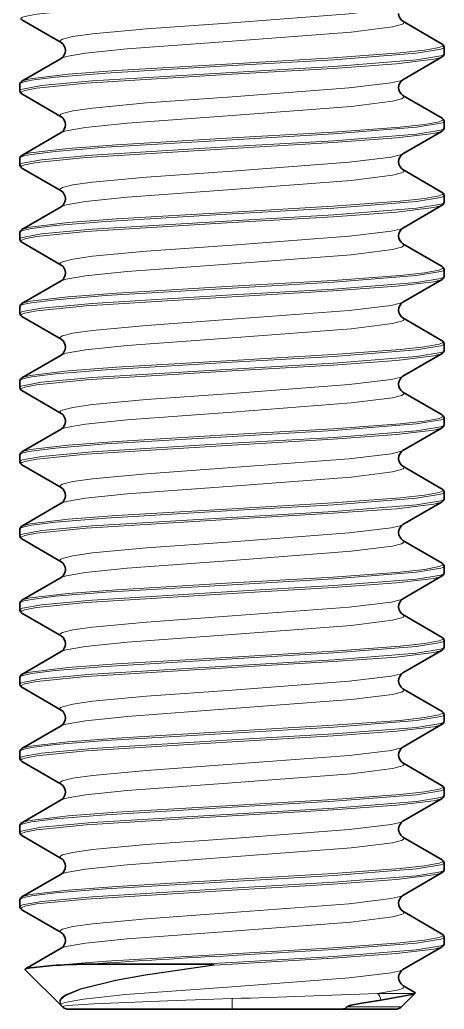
# Model space of a CAD drawing. Extents: x 276 to 976, y 40 to 757.
# Drawn here: x 596 to 600, y 737.95 to 747.29 of the extents above; entities that cross this region are included whole.
import ezdxf

# ---------------------------------------------------------------- set-up
doc = ezdxf.new("R2010")
doc.units = 0

msp = doc.modelspace()

# ---------------------------------------------------------------- linework, layer by layer
at = {"color": 7, "lineweight": 35, "ltscale": 0.010725}
for p, q in [((596.0155, 747.293), (596.3865, 747.0775)), ((596.0155, 746.7135), (596.3865, 746.929)), ((599.9769, 745.543), (599.606, 745.3275)), ((599.9769, 744.9635), (599.606, 745.179)), ((596.0155, 743.793), (596.3865, 743.5775)), ((596.0155, 743.2135), (596.3865, 743.429)), ((599.9769, 742.043), (599.606, 741.8275)), ((599.9769, 741.4635), (599.606, 741.679)), ((596.0155, 740.293), (596.3865, 740.0775)), ((596.0155, 739.7135), (596.3865, 739.929)), ((599.9769, 738.543), (599.606, 738.3275))]:
    msp.add_line(p, q, dxfattribs=at)
at = {"color": 7, "lineweight": 35, "ltscale": 0.010724}
for p, q in [((599.9769, 747.0635), (599.606, 747.2789)), ((599.9769, 746.9429), (599.606, 746.7275)), ((596.0155, 746.593), (596.3865, 746.3776)), ((599.9769, 746.3635), (599.606, 746.5789)), ((596.0155, 746.0135), (596.3865, 746.2289)), ((599.9769, 746.2429), (599.606, 746.0275)), ((596.0155, 745.8929), (596.3865, 745.6776)), ((599.9769, 745.6635), (599.606, 745.8789)), ((596.0155, 745.3135), (596.3865, 745.5289)), ((596.0155, 745.1929), (596.3865, 744.9775)), ((596.0155, 744.6135), (596.3865, 744.8289)), ((599.9769, 744.843), (599.606, 744.6276)), ((596.0155, 744.4929), (596.3865, 744.2775)), ((599.9769, 744.2635), (599.606, 744.4789)), ((596.0155, 743.9135), (596.3865, 744.1289)), ((599.9769, 744.1429), (599.606, 743.9276)), ((599.9769, 743.5635), (599.606, 743.7789)), ((599.9769, 743.4429), (599.606, 743.2275)), ((596.0155, 743.093), (596.3865, 742.8776)), ((599.9769, 742.8635), (599.606, 743.0789)), ((596.0155, 742.5135), (596.3865, 742.7289)), ((599.9769, 742.7429), (599.606, 742.5275)), ((596.0155, 742.3929), (596.3865, 742.1776)), ((599.9769, 742.1635), (599.606, 742.3789)), ((596.0155, 741.8135), (596.3865, 742.0289)), ((596.0155, 741.6929), (596.3865, 741.4775)), ((596.0155, 741.1135), (596.3865, 741.3289)), ((599.9769, 741.343), (599.606, 741.1276)), ((596.0155, 740.9929), (596.3865, 740.7775)), ((599.9769, 740.7635), (599.606, 740.9789)), ((596.0155, 740.4135), (596.3865, 740.6289)), ((599.9769, 740.6429), (599.606, 740.4276)), ((599.9769, 740.0635), (599.606, 740.2789)), ((599.9769, 739.9429), (599.606, 739.7275)), ((596.0155, 739.593), (596.3865, 739.3776)), ((599.9769, 739.3635), (599.606, 739.5789)), ((596.0155, 739.0135), (596.3865, 739.2289)), ((599.9769, 739.2429), (599.606, 739.0275)), ((596.0155, 738.8929), (596.3865, 738.6776)), ((599.9769, 738.6635), (599.606, 738.8789))]:
    msp.add_line(p, q, dxfattribs=at)
at = {"color": 7, "lineweight": 35, "ltscale": 0.001608}
for p, q in [((599.9962, 746.9711), (599.9962, 747.0354)), ((595.9962, 746.6211), (595.9962, 746.6854)), ((595.9962, 745.9211), (595.9962, 745.9854)), ((599.9962, 745.571), (599.9962, 745.6354)), ((595.9962, 745.2211), (595.9962, 745.2854)), ((599.9962, 744.8711), (599.9962, 744.9354)), ((599.9962, 744.1711), (599.9962, 744.2354)), ((595.9962, 743.821), (595.9962, 743.8854)), ((599.9962, 743.4711), (599.9962, 743.5354)), ((595.9962, 743.1211), (595.9962, 743.1854)), ((595.9962, 742.4211), (595.9962, 742.4854)), ((599.9962, 742.071), (599.9962, 742.1354)), ((595.9962, 741.7211), (595.9962, 741.7854)), ((599.9962, 741.3711), (599.9962, 741.4354)), ((599.9962, 740.6711), (599.9962, 740.7354)), ((595.9962, 740.321), (595.9962, 740.3854)), ((599.9962, 739.9711), (599.9962, 740.0354)), ((595.9962, 739.6211), (595.9962, 739.6854)), ((595.9962, 738.9211), (595.9962, 738.9854)), ((599.9962, 738.571), (599.9962, 738.6354))]:
    msp.add_line(p, q, dxfattribs=at)
at = {"color": 7, "lineweight": 13, "ltscale": 0.02387}
for p, q in [((597.9962, 746.8777), (598.9494, 746.9334)), ((597.9962, 746.1777), (598.9494, 746.2334)), ((597.9962, 745.4778), (598.9494, 745.5334)), ((597.9962, 744.7778), (598.9494, 744.8334)), ((597.9962, 744.0778), (598.9494, 744.1334)), ((597.9962, 743.3777), (598.9494, 743.4334)), ((597.9962, 742.6777), (598.9494, 742.7334)), ((597.9962, 741.9778), (598.9494, 742.0334)), ((597.9962, 741.2778), (598.9494, 741.3334)), ((597.9962, 740.5778), (598.9494, 740.6334)), ((597.9962, 739.8777), (598.9494, 739.9334)), ((597.9962, 739.1777), (598.9494, 739.2334)), ((597.9962, 738.4778), (598.9494, 738.5334))]:
    msp.add_line(p, q, dxfattribs=at)
at = {"color": 7, "lineweight": 13, "ltscale": 0.023988}
for p, q in [((597.9972, 746.8605), (598.9551, 746.9161)), ((597.9972, 746.1605), (598.9551, 746.2161)), ((597.9972, 745.4604), (598.9551, 745.5161)), ((597.9972, 743.3605), (598.9551, 743.4161)), ((597.9972, 742.6605), (598.9551, 742.7161)), ((597.9972, 741.9604), (598.9551, 742.0161)), ((597.9972, 739.8605), (598.9551, 739.9161)), ((597.9972, 739.1605), (598.9551, 739.2161)), ((597.9972, 738.4604), (598.9551, 738.5161))]:
    msp.add_line(p, q, dxfattribs=at)
at = {"color": 7, "lineweight": 13, "ltscale": 0.024036}
for p, q in [((598.9551, 746.8517), (597.9952, 746.796)), ((598.9551, 746.1517), (597.9952, 746.096)), ((598.9551, 745.4518), (597.9952, 745.396)), ((598.9551, 744.7518), (597.9952, 744.696)), ((598.9551, 744.0518), (597.9952, 743.996)), ((598.9551, 743.3517), (597.9952, 743.296)), ((598.9551, 742.6517), (597.9952, 742.596)), ((598.9551, 741.9518), (597.9952, 741.896)), ((598.9551, 741.2518), (597.9952, 741.196)), ((598.9551, 740.5518), (597.9952, 740.496)), ((598.9551, 739.8517), (597.9952, 739.796)), ((598.9551, 739.1517), (597.9952, 739.096)), ((598.9551, 738.4518), (597.9952, 738.396))]:
    msp.add_line(p, q, dxfattribs=at)
at = {"color": 7, "lineweight": 13, "ltscale": 0.023913}
for p, q in [((598.9511, 746.8345), (597.9962, 746.7787)), ((598.9511, 746.1345), (597.9962, 746.0787)), ((598.9511, 745.4344), (597.9962, 745.3787)), ((598.9511, 744.7345), (597.9962, 744.6787)), ((598.9511, 744.0345), (597.9962, 743.9787)), ((598.9511, 743.3345), (597.9962, 743.2787)), ((598.9511, 742.6345), (597.9962, 742.5787)), ((598.9511, 741.9344), (597.9962, 741.8787)), ((598.9511, 741.2345), (597.9962, 741.1787)), ((598.9511, 740.5345), (597.9962, 740.4787)), ((598.9511, 739.8345), (597.9962, 739.7787)), ((598.9511, 739.1345), (597.9962, 739.0787)), ((598.9511, 738.4344), (597.9962, 738.3787))]:
    msp.add_line(p, q, dxfattribs=at)
at = {"color": 7, "lineweight": 35, "ltscale": 0.00161}
for p, q in [((599.9962, 746.2711), (599.9962, 746.3354)), ((595.9962, 744.5211), (595.9962, 744.5854)), ((599.9962, 742.7711), (599.9962, 742.8354)), ((595.9962, 741.0211), (595.9962, 741.0854)), ((599.9962, 739.2711), (599.9962, 739.3354))]:
    msp.add_line(p, q, dxfattribs=at)
at = {"color": 7, "lineweight": 13, "ltscale": 0.023987}
for p, q in [((597.9972, 744.7605), (598.9551, 744.8161)), ((597.9972, 744.0605), (598.9551, 744.1161)), ((597.9972, 741.2605), (598.9551, 741.3161)), ((597.9972, 740.5605), (598.9551, 740.6161))]:
    msp.add_line(p, q, dxfattribs=at)
at = {"color": 7, "lineweight": 35, "ltscale": 0.009721}
msp.add_line((596.0502, 738.3337), (596.3865, 738.5289), dxfattribs=at)
at = {"color": 7, "lineweight": 35, "ltscale": 0.025661}
msp.add_line((597.6776, 738.3782), (596.6512, 738.3782), dxfattribs=at)
at = {"color": 7, "lineweight": 13, "ltscale": 0.007953}
msp.add_line((597.9952, 738.396), (597.6776, 738.3782), dxfattribs=at)
at = {"color": 7, "lineweight": 35, "ltscale": 8.40481e-05}
msp.add_line((597.826, 738.3724), (597.827, 738.3692), dxfattribs=at)
at = {"color": 7, "lineweight": 13, "ltscale": 0.004238}
msp.add_line((597.9962, 738.3787), (597.827, 738.3692), dxfattribs=at)
at = {"color": 7, "lineweight": 35, "ltscale": 0.01235}
msp.add_line((596.397, 737.9774), (596.0477, 738.3267), dxfattribs=at)
at = {"color": 7, "lineweight": 13, "ltscale": 0.008815}
msp.add_line((599.368, 738.1031), (599.7206, 738.1031), dxfattribs=at)
at = {"color": 7, "lineweight": 35, "ltscale": 0.004506}
msp.add_line((599.5954, 737.9774), (599.7228, 738.1049), dxfattribs=at)
at = {"color": 7, "lineweight": 35, "ltscale": 0.003297}
msp.add_line((599.72, 738.1127), (599.606, 738.179), dxfattribs=at)
at = {"color": 7, "lineweight": 35, "ltscale": 6.95908e-05}
msp.add_line((599.7228, 738.1049), (599.7206, 738.1031), dxfattribs=at)
at = {"color": 7, "lineweight": 13, "ltscale": 0.000133058}
msp.add_line((596.3769, 738.0035), (596.3812, 738.0004), dxfattribs=at)
at = {"color": 7, "lineweight": 13, "ltscale": 0.015201}
msp.add_line((597.9962, 738.0535), (597.3885, 738.0339), dxfattribs=at)
at = {"color": 7, "lineweight": 13, "ltscale": 0.002489}
msp.add_line((597.9976, 737.954), (597.9962, 738.0535), dxfattribs=at)
at = {"color": 7, "lineweight": 35, "ltscale": 0.024121}
msp.add_line((596.4546, 737.954), (597.4194, 737.954), dxfattribs=at)
at = {"color": 7, "lineweight": 35, "ltscale": 0.014455}
msp.add_line((597.9976, 737.954), (597.4194, 737.954), dxfattribs=at)
at = {"color": 7, "lineweight": 35, "ltscale": 0.026076}
msp.add_line((599.0406, 737.954), (597.9976, 737.954), dxfattribs=at)
at = {"color": 7, "lineweight": 35, "ltscale": 0.012454}
msp.add_line((599.5388, 737.954), (599.0406, 737.954), dxfattribs=at)
at = {"color": 7, "lineweight": 13, "ltscale": 0.012947}
msp.add_line((599.5954, 737.9774), (599.0775, 737.9774), dxfattribs=at)
at = {"color": 7, "lineweight": 13}
for points in [[(597.9962, 747.4787), (596.6222, 747.3938), (596.1538, 747.3469), (596.0419, 747.3248), (596.0142, 747.3137), (596.0082, 747.3087), (596.0067, 747.3062), (596.0063, 747.3024), (596.007, 747.3005), (596.0101, 747.2968), (596.0155, 747.293)], [(597.9962, 747.2657), (599.1022, 747.3494), (599.4955, 747.3973), (599.5815, 747.4173), (599.606, 747.4276)], [(596.3865, 747.0775), (596.3788, 747.0832), (596.3765, 747.0861), (596.3751, 747.0903), (596.3753, 747.0924), (596.3774, 747.0967), (596.3818, 747.1009), (596.3977, 747.1094), (596.4963, 747.1341), (596.6808, 747.1603), (597.1914, 747.2079), (597.9962, 747.2657)], [(597.9962, 747.0908), (599.1193, 747.176), (599.5099, 747.225), (599.5952, 747.2473), (599.6097, 747.2549), (599.6141, 747.2587), (599.6172, 747.2645), (599.6169, 747.2683), (599.6156, 747.2709), (599.606, 747.2789)], [(596.3865, 746.929), (596.4324, 746.9454), (596.6139, 746.977), (597.0085, 747.0178), (597.9962, 747.0908)], [(599.9769, 747.0635), (599.9847, 747.057), (599.9861, 747.0538), (599.9858, 747.0505), (599.9846, 747.0483), (599.9801, 747.0441), (599.9487, 747.0311), (599.8119, 747.0058), (599.5825, 746.9805), (598.9494, 746.9334)], [(599.9962, 747.0354), (599.9958, 747.0332), (599.9927, 747.0289), (599.9867, 747.0245), (599.9655, 747.0159), (599.7357, 746.9779), (598.9551, 746.9161)], [(599.9962, 746.9711), (599.9958, 746.9689), (599.9927, 746.9645), (599.9867, 746.9602), (599.9655, 746.9515), (599.7357, 746.9136), (598.9551, 746.8517)], [(596.0155, 746.7135), (596.033, 746.7211), (596.0938, 746.736), (596.4506, 746.7787), (596.9064, 746.8132), (597.9962, 746.8777)], [(599.9769, 746.9429), (599.9596, 746.9355), (599.8994, 746.9207), (599.5469, 746.8782), (598.9511, 746.8345)], [(595.9962, 746.6854), (595.9967, 746.6879), (596.0007, 746.6929), (596.0088, 746.6979), (596.0367, 746.7079), (596.1065, 746.7226), (596.3334, 746.751), (596.8068, 746.7894), (597.9972, 746.8605)], [(597.9952, 746.796), (596.6789, 746.7159), (596.2016, 746.672), (596.0201, 746.6383), (596.0036, 746.6307), (595.9989, 746.6268), (595.9965, 746.623), (595.9962, 746.6211)], [(597.9962, 746.7787), (596.6222, 746.6938), (596.1538, 746.6469), (596.0419, 746.6249), (596.0142, 746.6136), (596.0082, 746.6086), (596.0067, 746.6061), (596.0063, 746.6024), (596.007, 746.6005), (596.0101, 746.5967), (596.0155, 746.593)], [(597.9962, 746.5657), (599.1022, 746.6494), (599.4955, 746.6973), (599.5815, 746.7173), (599.606, 746.7275)], [(596.3865, 746.3776), (596.3788, 746.3832), (596.3765, 746.386), (596.3751, 746.3903), (596.3753, 746.3924), (596.3774, 746.3967), (596.3818, 746.4009), (596.3977, 746.4094), (596.4963, 746.4341), (596.6808, 746.4603), (597.1914, 746.5079), (597.9962, 746.5657)], [(597.9962, 746.3907), (599.1193, 746.476), (599.5099, 746.525), (599.5952, 746.5473), (599.6097, 746.5549), (599.6141, 746.5587), (599.6172, 746.5645), (599.6169, 746.5684), (599.6156, 746.5709), (599.606, 746.5789)], [(596.3865, 746.2289), (596.4324, 746.2455), (596.6139, 746.277), (597.0085, 746.3177), (597.9962, 746.3907)], [(599.9769, 746.3635), (599.9847, 746.3571), (599.9861, 746.3538), (599.9858, 746.3505), (599.9846, 746.3484), (599.9801, 746.3441), (599.9487, 746.3311), (599.8119, 746.3058), (599.5825, 746.2805), (598.9494, 746.2334)], [(599.9962, 746.3354), (599.9958, 746.3333), (599.9927, 746.3289), (599.9867, 746.3245), (599.9655, 746.3159), (599.7357, 746.278), (598.9551, 746.2161)], [(599.9769, 746.2429), (599.9596, 746.2355), (599.8994, 746.2207), (599.5469, 746.1782), (598.9511, 746.1345)], [(599.9962, 746.2711), (599.9958, 746.2689), (599.9927, 746.2645), (599.9867, 746.2602), (599.9655, 746.2515), (599.7357, 746.2136), (598.9551, 746.1517)], [(595.9962, 745.9854), (595.9967, 745.9879), (596.0007, 745.9929), (596.0088, 745.9979), (596.0367, 746.0079), (596.1065, 746.0226), (596.3334, 746.051), (596.8068, 746.0895), (597.9972, 746.1605)], [(596.0155, 746.0135), (596.033, 746.0211), (596.0938, 746.0359), (596.4506, 746.0787), (596.9064, 746.1132), (597.9962, 746.1777)], [(597.9952, 746.096), (596.6789, 746.016), (596.2016, 745.972), (596.0201, 745.9384), (596.0036, 745.9307), (595.9989, 745.9268), (595.9965, 745.923), (595.9962, 745.9211)], [(597.9962, 746.0787), (596.6222, 745.9938), (596.1538, 745.9469), (596.0419, 745.9249), (596.0142, 745.9136), (596.0082, 745.9086), (596.0067, 745.9061), (596.0063, 745.9024), (596.007, 745.9005), (596.0101, 745.8967), (596.0155, 745.8929)], [(597.9962, 745.8657), (599.1022, 745.9494), (599.4955, 745.9973), (599.5815, 746.0173), (599.606, 746.0275)], [(596.3865, 745.6776), (596.3788, 745.6832), (596.3765, 745.686), (596.3751, 745.6903), (596.3753, 745.6924), (596.3774, 745.6967), (596.3818, 745.7009), (596.3977, 745.7094), (596.4963, 745.7341), (596.6808, 745.7603), (597.1914, 745.8079), (597.9962, 745.8657)], [(597.9962, 745.6907), (599.1193, 745.776), (599.5099, 745.825), (599.5952, 745.8473), (599.6097, 745.8549), (599.6141, 745.8588), (599.6172, 745.8645), (599.6169, 745.8683), (599.6156, 745.8709), (599.606, 745.8789)], [(596.3865, 745.5289), (596.4324, 745.5455), (596.6139, 745.577), (597.0085, 745.6177), (597.9962, 745.6907)], [(599.9769, 745.6635), (599.9847, 745.657), (599.9861, 745.6538), (599.9858, 745.6505), (599.9846, 745.6484), (599.9801, 745.644), (599.9487, 745.6311), (599.8119, 745.6058), (599.5825, 745.5806), (598.9494, 745.5334)], [(599.9962, 745.6354), (599.9958, 745.6332), (599.9927, 745.6289), (599.9867, 745.6245), (599.9655, 745.6158), (599.7357, 745.5779), (598.9551, 745.5161)], [(599.9962, 745.571), (599.9958, 745.5688), (599.9927, 745.5645), (599.9867, 745.5602), (599.9655, 745.5515), (599.7357, 745.5135), (598.9551, 745.4518)], [(596.0155, 745.3135), (596.033, 745.321), (596.0938, 745.3359), (596.4506, 745.3787), (596.9064, 745.4132), (597.9962, 745.4778)], [(599.9769, 745.543), (599.9596, 745.5355), (599.8994, 745.5207), (599.5469, 745.4783), (598.9511, 745.4344)], [(595.9962, 745.2854), (595.9967, 745.2879), (596.0007, 745.2929), (596.0088, 745.2979), (596.0367, 745.3079), (596.1065, 745.3226), (596.3334, 745.3511), (596.8068, 745.3895), (597.9972, 745.4604)], [(597.9952, 745.396), (596.6789, 745.3159), (596.2016, 745.272), (596.0201, 745.2383), (596.0036, 745.2307), (595.9989, 745.2268), (595.9965, 745.223), (595.9962, 745.2211)], [(597.9962, 745.3787), (596.6222, 745.2938), (596.1538, 745.2469), (596.0419, 745.2249), (596.0142, 745.2136), (596.0082, 745.2086), (596.0067, 745.2062), (596.0063, 745.2024), (596.007, 745.2005), (596.0101, 745.1968), (596.0155, 745.1929)], [(597.9962, 745.1658), (599.1022, 745.2494), (599.4955, 745.2972), (599.5815, 745.3173), (599.606, 745.3275)], [(596.3865, 744.9775), (596.3788, 744.9832), (596.3765, 744.986), (596.3751, 744.9903), (596.3753, 744.9924), (596.3774, 744.9967), (596.3818, 745.0009), (596.3977, 745.0093), (596.4963, 745.0341), (596.6808, 745.0603), (597.1914, 745.1078), (597.9962, 745.1658)], [(597.9962, 744.9907), (599.1193, 745.076), (599.5099, 745.125), (599.5952, 745.1473), (599.6097, 745.1549), (599.6141, 745.1588), (599.6172, 745.1645), (599.6169, 745.1683), (599.6156, 745.1709), (599.606, 745.179)], [(596.3865, 744.8289), (596.4324, 744.8455), (596.6139, 744.877), (597.0085, 744.9177), (597.9962, 744.9907)], [(599.9769, 744.9635), (599.9847, 744.957), (599.9861, 744.9538), (599.9858, 744.9506), (599.9846, 744.9484), (599.9801, 744.944), (599.9487, 744.9312), (599.8119, 744.9058), (599.5825, 744.8806), (598.9494, 744.8334)], [(599.9962, 744.9354), (599.9958, 744.9332), (599.9927, 744.9289), (599.9867, 744.9246), (599.9655, 744.9159), (599.7357, 744.8779), (598.9551, 744.8161)], [(599.9769, 744.843), (599.9596, 744.8354), (599.8994, 744.8207), (599.5469, 744.7783), (598.9511, 744.7345)], [(599.9962, 744.8711), (599.9958, 744.8689), (599.9927, 744.8645), (599.9867, 744.8602), (599.9655, 744.8515), (599.7357, 744.8136), (598.9551, 744.7518)], [(595.9962, 744.5854), (595.9967, 744.5879), (596.0007, 744.5929), (596.0088, 744.5979), (596.0367, 744.6078), (596.1065, 744.6226), (596.3334, 744.6511), (596.8068, 744.6895), (597.9972, 744.7605)], [(596.0155, 744.6135), (596.033, 744.621), (596.0938, 744.6359), (596.4506, 744.6787), (596.9064, 744.7132), (597.9962, 744.7778)], [(597.9952, 744.696), (596.6789, 744.616), (596.2016, 744.572), (596.0201, 744.5383), (596.0036, 744.5306), (595.9989, 744.5269), (595.9965, 744.5229), (595.9962, 744.5211)], [(597.9962, 744.6787), (596.6222, 744.5938), (596.1538, 744.5469), (596.0419, 744.5248), (596.0142, 744.5137), (596.0082, 744.5087), (596.0067, 744.5062), (596.0063, 744.5024), (596.007, 744.5005), (596.0101, 744.4968), (596.0155, 744.4929)], [(597.9962, 744.4657), (599.1022, 744.5494), (599.4955, 744.5973), (599.5815, 744.6173), (599.606, 744.6276)], [(596.3865, 744.2775), (596.3788, 744.2832), (596.3765, 744.286), (596.3751, 744.2903), (596.3753, 744.2924), (596.3774, 744.2967), (596.3818, 744.3009), (596.3977, 744.3093), (596.4963, 744.3341), (596.6808, 744.3603), (597.1914, 744.4078), (597.9962, 744.4657)], [(597.9962, 744.2908), (599.1193, 744.376), (599.5099, 744.4249), (599.5952, 744.4473), (599.6097, 744.455), (599.6141, 744.4587), (599.6172, 744.4645), (599.6169, 744.4683), (599.6156, 744.4709), (599.606, 744.4789)], [(596.3865, 744.1289), (596.4324, 744.1454), (596.6139, 744.177), (597.0085, 744.2178), (597.9962, 744.2908)], [(599.9769, 744.2635), (599.9847, 744.257), (599.9861, 744.2538), (599.9858, 744.2505), (599.9846, 744.2484), (599.9801, 744.244), (599.9487, 744.2311), (599.8119, 744.2058), (599.5825, 744.1805), (598.9494, 744.1334)], [(599.9962, 744.2354), (599.9958, 744.2332), (599.9927, 744.2289), (599.9867, 744.2245), (599.9655, 744.2158), (599.7357, 744.1779), (598.9551, 744.1161)], [(599.9962, 744.1711), (599.9958, 744.1689), (599.9927, 744.1646), (599.9867, 744.1602), (599.9655, 744.1515), (599.7357, 744.1135), (598.9551, 744.0518)], [(596.0155, 743.9135), (596.033, 743.921), (596.0938, 743.9359), (596.4506, 743.9787), (596.9064, 744.0132), (597.9962, 744.0778)], [(599.9769, 744.1429), (599.9596, 744.1355), (599.8994, 744.1207), (599.5469, 744.0782), (598.9511, 744.0345)], [(595.9962, 743.8854), (595.9967, 743.8879), (596.0007, 743.8929), (596.0088, 743.8979), (596.0367, 743.9078), (596.1065, 743.9226), (596.3334, 743.951), (596.8068, 743.9894), (597.9972, 744.0605)], [(597.9952, 743.996), (596.6789, 743.916), (596.2016, 743.872), (596.0201, 743.8383), (596.0036, 743.8307), (595.9989, 743.8268), (595.9965, 743.823), (595.9962, 743.821)], [(597.9962, 743.9787), (596.6222, 743.8938), (596.1538, 743.8469), (596.0419, 743.8248), (596.0142, 743.8137), (596.0082, 743.8087), (596.0067, 743.8062), (596.0063, 743.8024), (596.007, 743.8005), (596.0101, 743.7968), (596.0155, 743.793)], [(597.9962, 743.7657), (599.1022, 743.8494), (599.4955, 743.8973), (599.5815, 743.9173), (599.606, 743.9276)], [(596.3865, 743.5775), (596.3788, 743.5832), (596.3765, 743.5861), (596.3751, 743.5903), (596.3753, 743.5924), (596.3774, 743.5967), (596.3818, 743.6009), (596.3977, 743.6094), (596.4963, 743.6341), (596.6808, 743.6603), (597.1914, 743.7079), (597.9962, 743.7657)], [(597.9962, 743.5908), (599.1193, 743.676), (599.5099, 743.725), (599.5952, 743.7473), (599.6097, 743.7549), (599.6141, 743.7587), (599.6172, 743.7645), (599.6169, 743.7683), (599.6156, 743.7709), (599.606, 743.7789)], [(596.3865, 743.429), (596.4324, 743.4454), (596.6139, 743.477), (597.0085, 743.5178), (597.9962, 743.5908)], [(599.9769, 743.5635), (599.9847, 743.557), (599.9861, 743.5538), (599.9858, 743.5505), (599.9846, 743.5483), (599.9801, 743.5441), (599.9487, 743.5311), (599.8119, 743.5058), (599.5825, 743.4805), (598.9494, 743.4334)], [(599.9962, 743.5354), (599.9958, 743.5332), (599.9927, 743.5289), (599.9867, 743.5245), (599.9655, 743.5159), (599.7357, 743.4779), (598.9551, 743.4161)], [(599.9769, 743.4429), (599.9596, 743.4355), (599.8994, 743.4207), (599.5469, 743.3782), (598.9511, 743.3345)], [(599.9962, 743.4711), (599.9958, 743.4689), (599.9927, 743.4645), (599.9867, 743.4602), (599.9655, 743.4515), (599.7357, 743.4136), (598.9551, 743.3517)], [(595.9962, 743.1854), (595.9967, 743.1879), (596.0007, 743.1929), (596.0088, 743.1979), (596.0367, 743.2079), (596.1065, 743.2226), (596.3334, 743.251), (596.8068, 743.2894), (597.9972, 743.3605)], [(596.0155, 743.2135), (596.033, 743.2211), (596.0938, 743.236), (596.4506, 743.2787), (596.9064, 743.3132), (597.9962, 743.3777)], [(597.9952, 743.296), (596.6789, 743.2159), (596.2016, 743.172), (596.0201, 743.1383), (596.0036, 743.1307), (595.9989, 743.1268), (595.9965, 743.123), (595.9962, 743.1211)], [(597.9962, 743.2787), (596.6222, 743.1938), (596.1538, 743.1469), (596.0419, 743.1249), (596.0142, 743.1136), (596.0082, 743.1086), (596.0067, 743.1061), (596.0063, 743.1024), (596.007, 743.1005), (596.0101, 743.0967), (596.0155, 743.093)], [(597.9962, 743.0657), (599.1022, 743.1494), (599.4955, 743.1973), (599.5815, 743.2173), (599.606, 743.2275)], [(596.3865, 742.8776), (596.3788, 742.8832), (596.3765, 742.886), (596.3751, 742.8903), (596.3753, 742.8924), (596.3774, 742.8967), (596.3818, 742.9009), (596.3977, 742.9094), (596.4963, 742.9341), (596.6808, 742.9603), (597.1914, 743.0079), (597.9962, 743.0657)], [(597.9962, 742.8907), (599.1193, 742.976), (599.5099, 743.025), (599.5952, 743.0473), (599.6097, 743.0549), (599.6141, 743.0587), (599.6172, 743.0645), (599.6169, 743.0684), (599.6156, 743.0709), (599.606, 743.0789)], [(596.3865, 742.7289), (596.4324, 742.7455), (596.6139, 742.777), (597.0085, 742.8177), (597.9962, 742.8907)], [(599.9769, 742.8635), (599.9847, 742.8571), (599.9861, 742.8538), (599.9858, 742.8505), (599.9846, 742.8484), (599.9801, 742.8441), (599.9487, 742.8311), (599.8119, 742.8058), (599.5825, 742.7805), (598.9494, 742.7334)], [(599.9962, 742.8354), (599.9958, 742.8333), (599.9927, 742.8289), (599.9867, 742.8245), (599.9655, 742.8159), (599.7357, 742.778), (598.9551, 742.7161)], [(599.9962, 742.7711), (599.9958, 742.7689), (599.9927, 742.7645), (599.9867, 742.7602), (599.9655, 742.7515), (599.7357, 742.7136), (598.9551, 742.6517)], [(596.0155, 742.5135), (596.033, 742.5211), (596.0938, 742.5359), (596.4506, 742.5787), (596.9064, 742.6132), (597.9962, 742.6777)], [(599.9769, 742.7429), (599.9596, 742.7355), (599.8994, 742.7207), (599.5469, 742.6782), (598.9511, 742.6345)], [(595.9962, 742.4854), (595.9967, 742.4879), (596.0007, 742.4929), (596.0088, 742.4979), (596.0367, 742.5079), (596.1065, 742.5226), (596.3334, 742.551), (596.8068, 742.5895), (597.9972, 742.6605)], [(597.9952, 742.596), (596.6789, 742.516), (596.2016, 742.472), (596.0201, 742.4384), (596.0036, 742.4307), (595.9989, 742.4268), (595.9965, 742.423), (595.9962, 742.4211)], [(597.9962, 742.5787), (596.6222, 742.4938), (596.1538, 742.4469), (596.0419, 742.4249), (596.0142, 742.4136), (596.0082, 742.4086), (596.0067, 742.4061), (596.0063, 742.4024), (596.007, 742.4005), (596.0101, 742.3967), (596.0155, 742.3929)], [(597.9962, 742.3657), (599.1022, 742.4494), (599.4955, 742.4973), (599.5815, 742.5173), (599.606, 742.5275)], [(596.3865, 742.1776), (596.3788, 742.1832), (596.3765, 742.186), (596.3751, 742.1903), (596.3753, 742.1924), (596.3774, 742.1967), (596.3818, 742.2009), (596.3977, 742.2094), (596.4963, 742.2341), (596.6808, 742.2603), (597.1914, 742.3079), (597.9962, 742.3657)], [(597.9962, 742.1907), (599.1193, 742.276), (599.5099, 742.325), (599.5952, 742.3473), (599.6097, 742.3549), (599.6141, 742.3588), (599.6172, 742.3645), (599.6169, 742.3683), (599.6156, 742.3709), (599.606, 742.3789)], [(596.3865, 742.0289), (596.4324, 742.0455), (596.6139, 742.077), (597.0085, 742.1177), (597.9962, 742.1907)], [(599.9769, 742.1635), (599.9847, 742.157), (599.9861, 742.1538), (599.9858, 742.1505), (599.9846, 742.1484), (599.9801, 742.144), (599.9487, 742.1311), (599.8119, 742.1058), (599.5825, 742.0806), (598.9494, 742.0334)], [(599.9962, 742.1354), (599.9958, 742.1332), (599.9927, 742.1289), (599.9867, 742.1245), (599.9655, 742.1158), (599.7357, 742.0779), (598.9551, 742.0161)], [(599.9769, 742.043), (599.9596, 742.0355), (599.8994, 742.0207), (599.5469, 741.9783), (598.9511, 741.9344)], [(599.9962, 742.071), (599.9958, 742.0688), (599.9927, 742.0645), (599.9867, 742.0602), (599.9655, 742.0515), (599.7357, 742.0135), (598.9551, 741.9518)], [(595.9962, 741.7854), (595.9967, 741.7879), (596.0007, 741.7929), (596.0088, 741.7979), (596.0367, 741.8079), (596.1065, 741.8226), (596.3334, 741.8511), (596.8068, 741.8895), (597.9972, 741.9604)], [(596.0155, 741.8135), (596.033, 741.821), (596.0938, 741.8359), (596.4506, 741.8787), (596.9064, 741.9132), (597.9962, 741.9778)], [(597.9952, 741.896), (596.6789, 741.8159), (596.2016, 741.772), (596.0201, 741.7383), (596.0036, 741.7307), (595.9989, 741.7268), (595.9965, 741.723), (595.9962, 741.7211)], [(597.9962, 741.8787), (596.6222, 741.7938), (596.1538, 741.7469), (596.0419, 741.7249), (596.0142, 741.7136), (596.0082, 741.7086), (596.0067, 741.7062), (596.0063, 741.7024), (596.007, 741.7005), (596.0101, 741.6968), (596.0155, 741.6929)], [(597.9962, 741.6658), (599.1022, 741.7494), (599.4955, 741.7972), (599.5815, 741.8173), (599.606, 741.8275)], [(596.3865, 741.4775), (596.3788, 741.4832), (596.3765, 741.486), (596.3751, 741.4903), (596.3753, 741.4924), (596.3774, 741.4967), (596.3818, 741.5009), (596.3977, 741.5093), (596.4963, 741.5341), (596.6808, 741.5603), (597.1914, 741.6078), (597.9962, 741.6658)], [(597.9962, 741.4907), (599.1193, 741.576), (599.5099, 741.625), (599.5952, 741.6473), (599.6097, 741.6549), (599.6141, 741.6588), (599.6172, 741.6645), (599.6169, 741.6683), (599.6156, 741.6709), (599.606, 741.679)], [(596.3865, 741.3289), (596.4324, 741.3455), (596.6139, 741.377), (597.0085, 741.4177), (597.9962, 741.4907)], [(599.9769, 741.4635), (599.9847, 741.457), (599.9861, 741.4538), (599.9858, 741.4506), (599.9846, 741.4484), (599.9801, 741.444), (599.9487, 741.4312), (599.8119, 741.4058), (599.5825, 741.3806), (598.9494, 741.3334)], [(599.9962, 741.4354), (599.9958, 741.4332), (599.9927, 741.4289), (599.9867, 741.4246), (599.9655, 741.4159), (599.7357, 741.3779), (598.9551, 741.3161)], [(599.9962, 741.3711), (599.9958, 741.3689), (599.9927, 741.3645), (599.9867, 741.3602), (599.9655, 741.3515), (599.7357, 741.3136), (598.9551, 741.2518)], [(596.0155, 741.1135), (596.033, 741.121), (596.0938, 741.1359), (596.4506, 741.1787), (596.9064, 741.2132), (597.9962, 741.2778)], [(599.9769, 741.343), (599.9596, 741.3354), (599.8994, 741.3207), (599.5469, 741.2783), (598.9511, 741.2345)], [(595.9962, 741.0854), (595.9967, 741.0879), (596.0007, 741.0929), (596.0088, 741.0979), (596.0367, 741.1078), (596.1065, 741.1226), (596.3334, 741.1511), (596.8068, 741.1895), (597.9972, 741.2605)], [(597.9952, 741.196), (596.6789, 741.116), (596.2016, 741.072), (596.0201, 741.0383), (596.0036, 741.0306), (595.9989, 741.0269), (595.9965, 741.0229), (595.9962, 741.0211)], [(597.9962, 741.1787), (596.6222, 741.0938), (596.1538, 741.0469), (596.0419, 741.0248), (596.0142, 741.0137), (596.0082, 741.0087), (596.0067, 741.0062), (596.0063, 741.0024), (596.007, 741.0005), (596.0101, 740.9968), (596.0155, 740.9929)], [(597.9962, 740.9657), (599.1022, 741.0494), (599.4955, 741.0973), (599.5815, 741.1173), (599.606, 741.1276)], [(596.3865, 740.7775), (596.3788, 740.7832), (596.3765, 740.786), (596.3751, 740.7903), (596.3753, 740.7924), (596.3774, 740.7967), (596.3818, 740.8009), (596.3977, 740.8093), (596.4963, 740.8341), (596.6808, 740.8603), (597.1914, 740.9078), (597.9962, 740.9657)], [(597.9962, 740.7908), (599.1193, 740.876), (599.5099, 740.9249), (599.5952, 740.9473), (599.6097, 740.955), (599.6141, 740.9587), (599.6172, 740.9645), (599.6169, 740.9683), (599.6156, 740.9709), (599.606, 740.9789)], [(596.3865, 740.6289), (596.4324, 740.6454), (596.6139, 740.677), (597.0085, 740.7178), (597.9962, 740.7908)], [(599.9769, 740.7635), (599.9847, 740.757), (599.9861, 740.7538), (599.9858, 740.7505), (599.9846, 740.7484), (599.9801, 740.744), (599.9487, 740.7311), (599.8119, 740.7058), (599.5825, 740.6805), (598.9494, 740.6334)], [(599.9962, 740.7354), (599.9958, 740.7332), (599.9927, 740.7289), (599.9867, 740.7245), (599.9655, 740.7158), (599.7357, 740.6779), (598.9551, 740.6161)], [(599.9769, 740.6429), (599.9596, 740.6355), (599.8994, 740.6207), (599.5469, 740.5782), (598.9511, 740.5345)], [(599.9962, 740.6711), (599.9958, 740.6689), (599.9927, 740.6646), (599.9867, 740.6602), (599.9655, 740.6515), (599.7357, 740.6135), (598.9551, 740.5518)], [(595.9962, 740.3854), (595.9967, 740.3879), (596.0007, 740.3929), (596.0088, 740.3979), (596.0367, 740.4078), (596.1065, 740.4226), (596.3334, 740.451), (596.8068, 740.4894), (597.9972, 740.5605)], [(596.0155, 740.4135), (596.033, 740.421), (596.0938, 740.4359), (596.4506, 740.4787), (596.9064, 740.5132), (597.9962, 740.5778)], [(597.9952, 740.496), (596.6789, 740.416), (596.2016, 740.372), (596.0201, 740.3383), (596.0036, 740.3307), (595.9989, 740.3268), (595.9965, 740.323), (595.9962, 740.321)], [(597.9962, 740.4787), (596.6222, 740.3938), (596.1538, 740.3469), (596.0419, 740.3248), (596.0142, 740.3137), (596.0082, 740.3087), (596.0067, 740.3062), (596.0063, 740.3024), (596.007, 740.3005), (596.0101, 740.2968), (596.0155, 740.293)], [(597.9962, 740.2657), (599.1022, 740.3494), (599.4955, 740.3973), (599.5815, 740.4173), (599.606, 740.4276)], [(596.3865, 740.0775), (596.3788, 740.0832), (596.3765, 740.0861), (596.3751, 740.0903), (596.3753, 740.0924), (596.3774, 740.0967), (596.3818, 740.1009), (596.3977, 740.1094), (596.4963, 740.1341), (596.6808, 740.1603), (597.1914, 740.2079), (597.9962, 740.2657)], [(597.9962, 740.0908), (599.1193, 740.176), (599.5099, 740.225), (599.5952, 740.2473), (599.6097, 740.2549), (599.6141, 740.2587), (599.6172, 740.2645), (599.6169, 740.2683), (599.6156, 740.2709), (599.606, 740.2789)], [(596.3865, 739.929), (596.4324, 739.9454), (596.6139, 739.977), (597.0085, 740.0178), (597.9962, 740.0908)], [(599.9769, 740.0635), (599.9847, 740.057), (599.9861, 740.0538), (599.9858, 740.0505), (599.9846, 740.0483), (599.9801, 740.0441), (599.9487, 740.0311), (599.8119, 740.0058), (599.5825, 739.9805), (598.9494, 739.9334)], [(599.9962, 740.0354), (599.9958, 740.0332), (599.9927, 740.0289), (599.9867, 740.0245), (599.9655, 740.0159), (599.7357, 739.9779), (598.9551, 739.9161)], [(599.9962, 739.9711), (599.9958, 739.9689), (599.9927, 739.9645), (599.9867, 739.9602), (599.9655, 739.9515), (599.7357, 739.9136), (598.9551, 739.8517)], [(596.0155, 739.7135), (596.033, 739.7211), (596.0938, 739.736), (596.4506, 739.7787), (596.9064, 739.8132), (597.9962, 739.8777)], [(599.9769, 739.9429), (599.9596, 739.9355), (599.8994, 739.9207), (599.5469, 739.8782), (598.9511, 739.8345)], [(595.9962, 739.6854), (595.9967, 739.6879), (596.0007, 739.6929), (596.0088, 739.6979), (596.0367, 739.7079), (596.1065, 739.7226), (596.3334, 739.751), (596.8068, 739.7894), (597.9972, 739.8605)], [(597.9952, 739.796), (596.6789, 739.7159), (596.2016, 739.672), (596.0201, 739.6383), (596.0036, 739.6307), (595.9989, 739.6268), (595.9965, 739.623), (595.9962, 739.6211)], [(597.9962, 739.7787), (596.6222, 739.6938), (596.1538, 739.6469), (596.0419, 739.6249), (596.0142, 739.6136), (596.0082, 739.6086), (596.0067, 739.6061), (596.0063, 739.6024), (596.007, 739.6005), (596.0101, 739.5967), (596.0155, 739.593)], [(597.9962, 739.5657), (599.1022, 739.6494), (599.4955, 739.6973), (599.5815, 739.7173), (599.606, 739.7275)], [(596.3865, 739.3776), (596.3788, 739.3832), (596.3765, 739.386), (596.3751, 739.3903), (596.3753, 739.3924), (596.3774, 739.3967), (596.3818, 739.4009), (596.3977, 739.4094), (596.4963, 739.4341), (596.6808, 739.4603), (597.1914, 739.5079), (597.9962, 739.5657)], [(597.9962, 739.3907), (599.1193, 739.476), (599.5099, 739.525), (599.5952, 739.5473), (599.6097, 739.5549), (599.6141, 739.5587), (599.6172, 739.5645), (599.6169, 739.5684), (599.6156, 739.5709), (599.606, 739.5789)], [(596.3865, 739.2289), (596.4324, 739.2455), (596.6139, 739.277), (597.0085, 739.3177), (597.9962, 739.3907)], [(599.9769, 739.3635), (599.9847, 739.3571), (599.9861, 739.3538), (599.9858, 739.3505), (599.9846, 739.3484), (599.9801, 739.3441), (599.9487, 739.3311), (599.8119, 739.3058), (599.5825, 739.2805), (598.9494, 739.2334)], [(599.9962, 739.3354), (599.9958, 739.3333), (599.9927, 739.3289), (599.9867, 739.3245), (599.9655, 739.3159), (599.7357, 739.278), (598.9551, 739.2161)], [(599.9769, 739.2429), (599.9596, 739.2355), (599.8994, 739.2207), (599.5469, 739.1782), (598.9511, 739.1345)], [(599.9962, 739.2711), (599.9958, 739.2689), (599.9927, 739.2645), (599.9867, 739.2602), (599.9655, 739.2515), (599.7357, 739.2136), (598.9551, 739.1517)], [(595.9962, 738.9854), (595.9967, 738.9879), (596.0007, 738.9929), (596.0088, 738.9979), (596.0367, 739.0079), (596.1065, 739.0226), (596.3334, 739.051), (596.8068, 739.0895), (597.9972, 739.1605)], [(596.0155, 739.0135), (596.033, 739.0211), (596.0938, 739.0359), (596.4506, 739.0787), (596.9064, 739.1132), (597.9962, 739.1777)], [(597.9952, 739.096), (596.6789, 739.016), (596.2016, 738.972), (596.0201, 738.9384), (596.0036, 738.9307), (595.9989, 738.9268), (595.9965, 738.923), (595.9962, 738.9211)], [(597.9962, 739.0787), (596.6222, 738.9938), (596.1538, 738.9469), (596.0419, 738.9249), (596.0142, 738.9136), (596.0082, 738.9086), (596.0067, 738.9061), (596.0063, 738.9024), (596.007, 738.9005), (596.0101, 738.8967), (596.0155, 738.8929)], [(597.9962, 738.8657), (599.1022, 738.9494), (599.4955, 738.9973), (599.5815, 739.0173), (599.606, 739.0275)], [(596.3865, 738.6776), (596.3788, 738.6832), (596.3765, 738.686), (596.3751, 738.6903), (596.3753, 738.6924), (596.3774, 738.6967), (596.3818, 738.7009), (596.3977, 738.7094), (596.4963, 738.7341), (596.6808, 738.7603), (597.1914, 738.8079), (597.9962, 738.8657)], [(597.9962, 738.6907), (599.1193, 738.776), (599.5099, 738.825), (599.5952, 738.8473), (599.6097, 738.8549), (599.6141, 738.8588), (599.6172, 738.8645), (599.6169, 738.8683), (599.6156, 738.8709), (599.606, 738.8789)], [(596.3865, 738.5289), (596.4324, 738.5455), (596.6139, 738.577), (597.0085, 738.6177), (597.9962, 738.6907)], [(599.9769, 738.6635), (599.9847, 738.657), (599.9861, 738.6538), (599.9858, 738.6505), (599.9846, 738.6484), (599.9801, 738.644), (599.9487, 738.6311), (599.8119, 738.6058), (599.5825, 738.5806), (598.9494, 738.5334)], [(599.9962, 738.6354), (599.9958, 738.6332), (599.9927, 738.6289), (599.9867, 738.6245), (599.9655, 738.6158), (599.7357, 738.5779), (598.9551, 738.5161)], [(599.9962, 738.571), (599.9958, 738.5688), (599.9927, 738.5645), (599.9867, 738.5602), (599.9655, 738.5515), (599.7357, 738.5135), (598.9551, 738.4518)], [(597.9962, 738.4778), (596.8104, 738.4066), (596.3399, 738.3682)], [(599.9769, 738.543), (599.9596, 738.5355), (599.8994, 738.5207), (599.5469, 738.4783), (598.9511, 738.4344)], [(597.826, 738.3724), (597.1784, 738.2776), (596.8976, 738.2272), (596.5687, 738.1475), (596.4323, 738.0919), (596.393, 738.0635), (596.3741, 738.0349), (596.3769, 738.0035)], [(597.827, 738.3692), (597.1808, 738.2744), (596.9006, 738.2241), (596.5727, 738.1444), (596.4242, 738.0813), (596.3874, 738.0491), (596.377, 738.0247), (596.3812, 738.0004)], [(597.9962, 738.1658), (599.1022, 738.2494), (599.4955, 738.2972), (599.5815, 738.3173), (599.606, 738.3275)], [(596.3812, 738.0004), (596.3903, 738.006), (596.4208, 738.0172), (596.5956, 738.0495), (596.9916, 738.0912), (597.9962, 738.1658)], [(599.368, 738.1031), (599.568, 738.1382), (599.6021, 738.1505), (599.6119, 738.1566), (599.6162, 738.1616), (599.6171, 738.1641), (599.6166, 738.1691), (599.6144, 738.1724), (599.606, 738.179)], [(596.3975, 737.9779), (596.408, 737.9811), (596.447, 737.9873), (596.6935, 738.0057), (597.3885, 738.0339)]]:
    msp.add_lwpolyline(points, dxfattribs=at)
at = {"color": 7, "lineweight": 35}
for points in [[(596.3399, 738.3682), (596.0979, 738.3455), (596.0601, 738.3376), (596.0502, 738.3337)], [(599.7206, 738.1031), (599.7116, 738.099), (599.677, 738.0892), (599.3989, 738.0387)], [(599.3989, 738.0387), (599.2193, 738.0099), (599.1172, 737.9916), (599.0775, 737.9774)]]:
    msp.add_lwpolyline(points, dxfattribs=at)
for centre, radius, start, end in [((599.6548, 747.3517), 0.0879, 179.03837, 236.16191), ((596.3376, 747.0047), 0.0879, 359.03839, 56.16191), ((599.963, 747.033), 0.0334, 4.2373, 65.47758), ((596.3376, 747.0018), 0.0879, 303.83809, 0.96157), ((599.9633, 746.9733), 0.0331, 294.04222, 356.0303), ((596.0294, 746.683), 0.0334, 114.5224, 175.76273), ((599.6548, 746.6547), 0.0879, 123.83809, 180.9616), ((596.0291, 746.6234), 0.0331, 183.9697, 245.95777), ((599.6548, 746.6517), 0.0879, 179.03842, 236.16191), ((596.3376, 746.3047), 0.0879, 359.03843, 56.16191), ((599.963, 746.3329), 0.0334, 4.23727, 65.47759), ((596.3376, 746.3018), 0.0879, 303.83809, 0.96161), ((599.9633, 746.2733), 0.0331, 294.04222, 356.0303), ((599.6548, 745.9547), 0.0879, 123.83809, 180.9616), ((596.0294, 745.983), 0.0334, 114.52241, 175.76271), ((599.6548, 745.9518), 0.0879, 179.03842, 236.16191), ((596.0291, 745.9233), 0.0331, 183.9697, 245.95777), ((596.3376, 745.6047), 0.0879, 359.03843, 56.16191), ((599.963, 745.6329), 0.0334, 4.23727, 65.4776), ((596.3376, 745.6017), 0.0879, 303.83809, 0.96161), ((599.9633, 745.5734), 0.0331, 294.04222, 356.0303), ((596.0294, 745.283), 0.0334, 114.52241, 175.76271), ((599.6548, 745.2547), 0.0879, 123.83809, 180.9616), ((596.0291, 745.2233), 0.0331, 183.9697, 245.95777), ((599.6548, 745.2518), 0.0879, 179.03842, 236.16191), ((596.3376, 744.9047), 0.0879, 359.03841, 56.16191), ((599.963, 744.933), 0.0334, 4.23727, 65.47759), ((596.3376, 744.9017), 0.0879, 303.83809, 0.96159), ((599.9633, 744.8734), 0.0331, 294.04223, 356.0303), ((599.6548, 744.5547), 0.0879, 123.83809, 180.96156), ((596.0294, 744.5829), 0.0334, 114.5224, 175.76272), ((599.6548, 744.5518), 0.0879, 179.03838, 236.16191), ((596.0291, 744.5233), 0.0331, 183.9697, 245.95777), ((596.3376, 744.2047), 0.0879, 359.03844, 56.16191), ((599.963, 744.233), 0.0334, 4.2373, 65.47758), ((596.3376, 744.2018), 0.0879, 303.83809, 0.96162), ((599.9633, 744.1733), 0.0331, 294.04222, 356.0303), ((596.0294, 743.8829), 0.0334, 114.52242, 175.76271), ((599.6548, 743.8547), 0.0879, 123.83809, 180.96162), ((596.0291, 743.8234), 0.0331, 183.9697, 245.95778), ((599.6548, 743.8517), 0.0879, 179.03844, 236.16191), ((596.3376, 743.5047), 0.0879, 359.03838, 56.1619), ((599.963, 743.533), 0.0334, 4.23727, 65.47759), ((596.3376, 743.5018), 0.0879, 303.83809, 0.96156), ((599.9633, 743.4733), 0.0331, 294.04222, 356.0303), ((599.6548, 743.1547), 0.0879, 123.83809, 180.9616), ((596.0294, 743.183), 0.0334, 114.5224, 175.76273), ((599.6548, 743.1517), 0.0879, 179.03842, 236.16191), ((596.0291, 743.1234), 0.0331, 183.9697, 245.95777), ((596.3376, 742.8047), 0.0879, 359.03842, 56.16191), ((599.963, 742.8329), 0.0334, 4.23728, 65.47759), ((596.3376, 742.8018), 0.0879, 303.83809, 0.9616), ((599.9633, 742.7733), 0.0331, 294.04222, 356.0303), ((596.0294, 742.483), 0.0334, 114.5224, 175.76271), ((599.6548, 742.4547), 0.0879, 123.83809, 180.96158), ((596.0291, 742.4233), 0.0331, 183.9697, 245.95777), ((599.6548, 742.4518), 0.0879, 179.0384, 236.16191), ((596.3376, 742.1047), 0.0879, 359.03843, 56.16191), ((596.3376, 742.1017), 0.0879, 303.83809, 0.96161), ((599.963, 742.1329), 0.0334, 4.23729, 65.47759), ((599.9633, 742.0734), 0.0331, 294.04222, 356.0303), ((599.6548, 741.7547), 0.0879, 123.83809, 180.96158), ((596.0294, 741.783), 0.0334, 114.52242, 175.76271), ((599.6548, 741.7518), 0.0879, 179.0384, 236.16191), ((596.0291, 741.7233), 0.0331, 183.9697, 245.95777), ((596.3376, 741.4047), 0.0879, 359.03842, 56.16191), ((599.963, 741.433), 0.0334, 4.23729, 65.47759), ((596.3376, 741.4017), 0.0879, 303.83809, 0.9616), ((599.9633, 741.3734), 0.0331, 294.04222, 356.0303), ((596.0294, 741.0829), 0.0334, 114.52241, 175.76272), ((599.6548, 741.0547), 0.0879, 123.83809, 180.96159), ((596.0291, 741.0233), 0.0331, 183.9697, 245.95777), ((599.6548, 741.0518), 0.0879, 179.03841, 236.16191), ((596.3376, 740.7047), 0.0879, 359.03841, 56.16191), ((596.3376, 740.7018), 0.0879, 303.83809, 0.9616), ((599.963, 740.733), 0.0334, 4.23728, 65.47759), ((599.9633, 740.6733), 0.0331, 294.04222, 356.0303), ((599.6548, 740.3547), 0.0879, 123.83809, 180.96159), ((596.0294, 740.3829), 0.0334, 114.5224, 175.76272), ((599.6548, 740.3517), 0.0879, 179.03841, 236.16191), ((596.0291, 740.3234), 0.0331, 183.9697, 245.95777), ((596.3376, 740.0047), 0.0879, 359.03841, 56.16191), ((599.963, 740.033), 0.0334, 4.23728, 65.47759), ((596.3376, 740.0018), 0.0879, 303.83809, 0.96159), ((599.9633, 739.9733), 0.0331, 294.04222, 356.0303), ((596.0294, 739.683), 0.0334, 114.5224, 175.76272), ((599.6548, 739.6547), 0.0879, 123.83809, 180.96159), ((596.0291, 739.6234), 0.0331, 183.9697, 245.95778), ((599.6548, 739.6517), 0.0879, 179.03841, 236.16191), ((596.3376, 739.3047), 0.0879, 359.0384, 56.16191), ((596.3376, 739.3018), 0.0879, 303.83809, 0.96158), ((599.963, 739.3329), 0.0334, 4.23728, 65.47759), ((599.9633, 739.2733), 0.0331, 294.04222, 356.0303), ((599.6548, 738.9547), 0.0879, 123.83809, 180.96158), ((596.0294, 738.983), 0.0334, 114.5224, 175.76272), ((599.6548, 738.9518), 0.0879, 179.0384, 236.16191), ((596.0291, 738.9233), 0.0331, 183.9697, 245.95777), ((596.3376, 738.6047), 0.0879, 359.03841, 56.16191), ((599.963, 738.6329), 0.0334, 4.23729, 65.47759), ((596.3376, 738.6017), 0.0879, 303.83809, 0.96159), ((599.9633, 738.5734), 0.0331, 294.04222, 356.0303), ((596.6569, 733.3216), 5.0566, 90.06461, 93.59429), ((597.722, 737.4664), 0.9123, 83.45508, 92.79258), ((596.0507, 738.3293), 0.00414, 96.91268, 221.15705), ((599.6548, 738.2547), 0.0879, 123.83809, 180.96159), ((599.6548, 738.2518), 0.0879, 179.03827, 236.16315), ((599.7194, 738.1078), 0.00466, 318.90952, 82.9578), ((596.4536, 738.034), 0.08, 225.00451, 269.9955), ((599.0372, 737.999), 0.0454, 274.43327, 331.81948), ((599.5388, 738.034), 0.08, 270.0045, 314.9955)]:
    msp.add_arc(centre, radius, start, end, dxfattribs=at)
at = {"color": 7, "lineweight": 13}
for centre, radius, start, end in [((601.7875, 664.648), 73.9093, 92.939552, 93.984926), ((595.9445, 815.489), 77.462, 271.517782, 272.533137), ((599.3132, 738.038), 0.0854, 0.47747, 49.92517), ((596.463, 738.0532), 0.0995, 209.97088, 229.34445), ((596.4374, 738.0254), 0.0618, 204.00995, 229.90763), ((596.4544, 738.0338), 0.0798, 224.43725, 270.03214), ((596.4544, 738.0336), 0.0797, 224.39166, 270.11007)]:
    msp.add_arc(centre, radius, start, end, dxfattribs=at)

doc.saveas('drawing.dxf')
